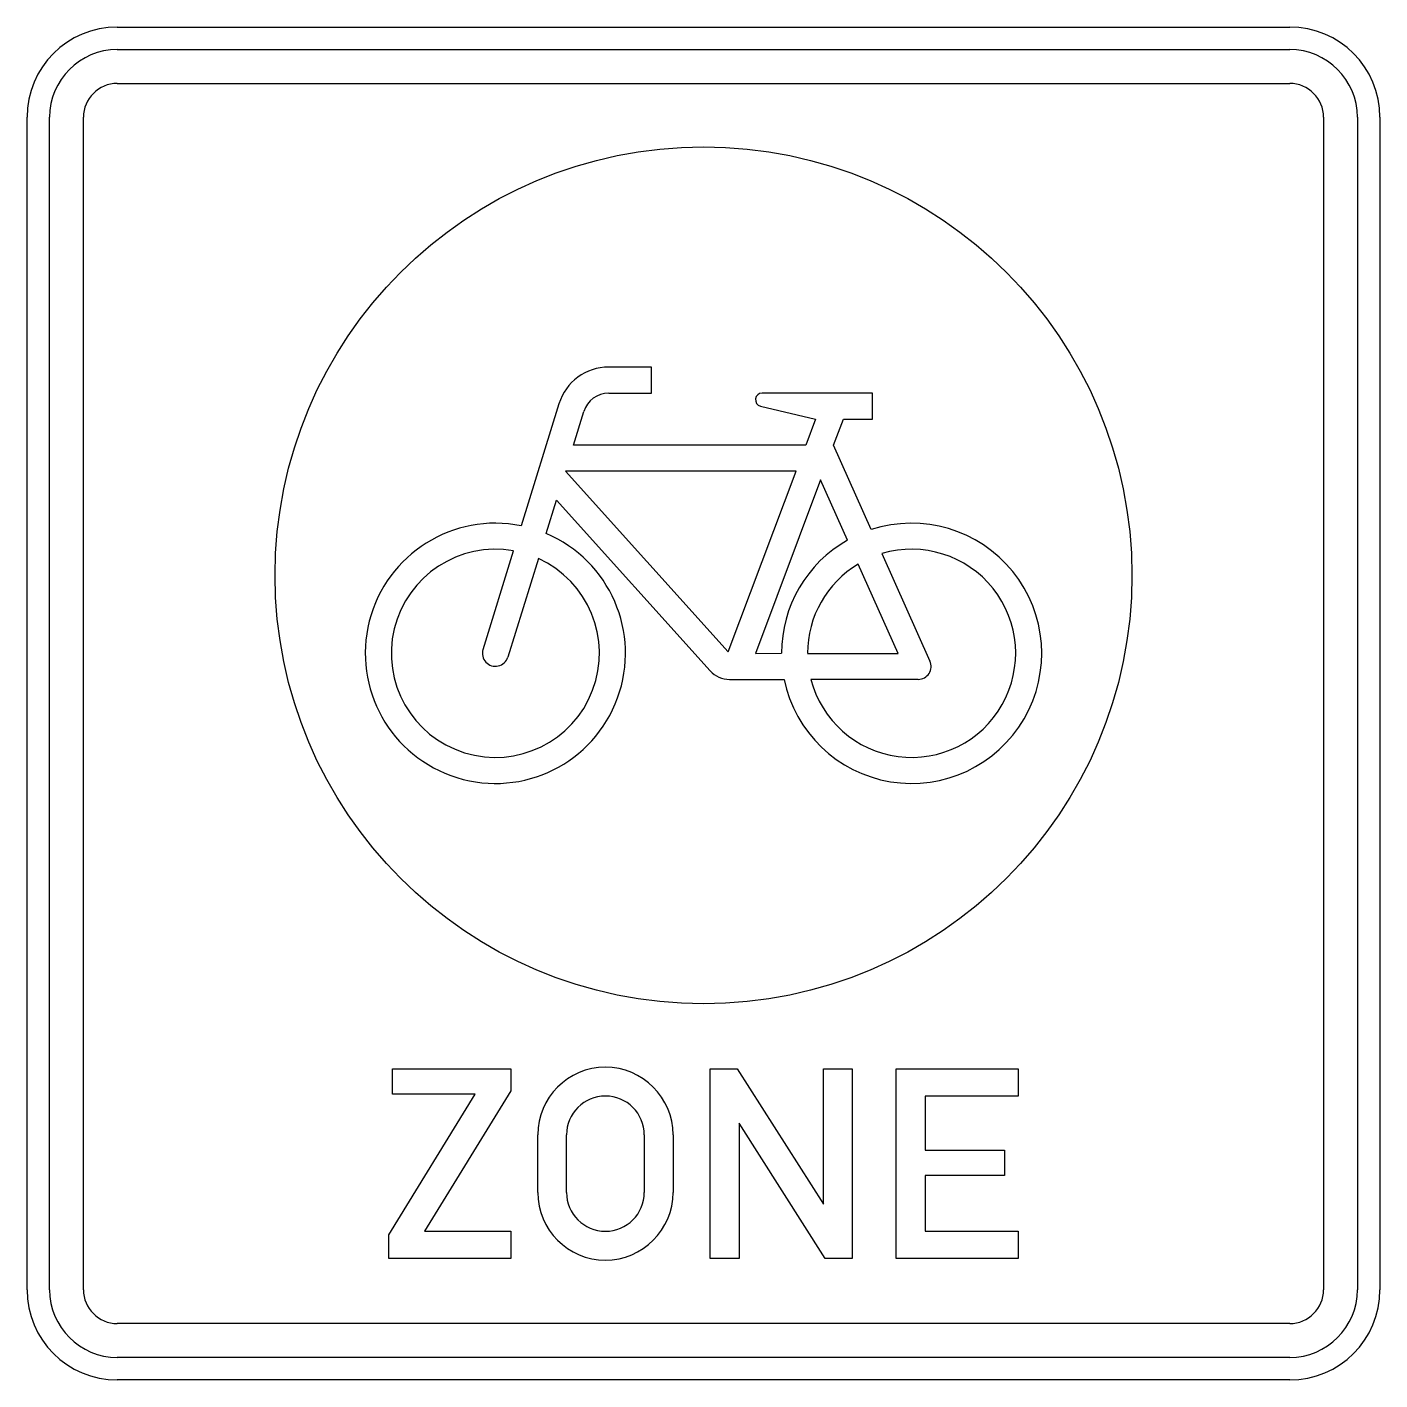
# Model space of a CAD drawing. Extents: x 0 to 600, y 0 to 600.
import ezdxf

# ---------------------------------------------------------------- set-up
doc = ezdxf.new("R2010")
doc.units = 0
doc.header["$LTSCALE"] = 25
doc.linetypes.add('AUSGEZOGEN', pattern=[0])
doc.layers.get('0').update_dxf_attribs({"linetype": 'AUSGEZOGEN'})

msp = doc.modelspace()

# ---------------------------------------------------------------- linework, layer by layer
for p, q in [((40, 600), (560, 600)), ((40, 590), (560, 590)), ((40, 575), (560, 575)), ((0, 40), (0, 560)), ((10, 40), (10, 560)), ((25, 40), (25, 560)), ((575, 560), (575, 40)), ((590, 560), (590, 40)), ((600, 560), (600, 40)), ((276.92, 449.16), (257.95, 449.2)), ((276.92, 437.62), (276.92, 449.16)), ((235.88, 432.93), (219.16, 378.8)), ((257.95, 437.65), (276.92, 437.62)), ((375, 437.62), (325.95, 437.65)), ((375, 426.08), (375, 437.62)), ((242.31, 414.54), (246.92, 429.52)), ((325.27, 431.93), (349.7, 426.08)), ((349.7, 426.08), (345.37, 414.54)), ((357.69, 414.54), (362.02, 426.08)), ((362.02, 426.08), (375, 426.08)), ((345.37, 414.54), (242.31, 414.54)), ((374.42, 377.11), (357.69, 414.54)), ((238.74, 403), (310.98, 322.85)), ((341.04, 403), (238.74, 403)), ((310.98, 322.85), (341.04, 403)), ((351.93, 399.16), (323.08, 322.23)), ((363.86, 372.45), (351.93, 399.16)), ((230.19, 375.39), (234.76, 390.18)), ((234.76, 390.18), (302.97, 314.52)), ((202.21, 323.95), (215.72, 367.68)), ((215.72, 367.68), (215.73, 367.7)), ((379.16, 366.49), (400.45, 318.8)), ((226.75, 364.28), (213.19, 320.55)), ((386.3, 322.23), (368.6, 361.85)), ((323.08, 322.23), (334.6, 322.25)), ((346.15, 322.23), (346.15, 322.23)), ((346.15, 322.23), (386.3, 322.23)), ((311.55, 310.7), (335.77, 310.71)), ((347.62, 310.7), (347.61, 310.71)), ((395.2, 310.7), (347.62, 310.7)), ((162, 126.67), (162, 137.92)), ((162, 137.92), (214.5, 137.92)), ((214.5, 137.92), (214.5, 128.17)), ((303, 53.92), (303, 137.92)), ((303, 137.92), (315, 137.92)), ((315, 137.92), (353.25, 77.92)), ((353.25, 77.92), (353.25, 137.92)), ((353.25, 137.92), (366, 137.92)), ((366, 137.92), (366, 53.92)), ((385.5, 53.92), (385.5, 137.92)), ((385.5, 137.92), (439.5, 137.92)), ((439.5, 137.92), (439.5, 125.92)), ((160.5, 64.42), (198.75, 126.67)), ((198.75, 126.67), (162, 126.67)), ((214.5, 128.17), (176.25, 65.92)), ((439.5, 125.92), (398.25, 125.92)), ((398.25, 125.92), (398.25, 101.92)), ((226.5, 83.17), (226.5, 108.67)), ((239.25, 83.17), (239.25, 108.67)), ((273.75, 108.67), (273.75, 83.17)), ((286.5, 108.67), (286.5, 83.17)), ((354, 53.92), (315.75, 113.92)), ((315.75, 113.92), (315.75, 53.92)), ((398.25, 101.92), (433.5, 101.92)), ((433.5, 101.92), (433.5, 90.67)), ((433.5, 90.67), (398.25, 90.67)), ((398.25, 90.67), (398.25, 65.92)), ((160.5, 53.92), (160.5, 64.42)), ((176.25, 65.92), (214.5, 65.92)), ((214.5, 65.92), (214.5, 53.92)), ((398.25, 65.92), (439.5, 65.92)), ((439.5, 65.92), (439.5, 53.92)), ((214.5, 53.92), (160.5, 53.92)), ((315.75, 53.92), (303, 53.92)), ((366, 53.92), (354, 53.92)), ((439.5, 53.92), (385.5, 53.92)), ((560, 25), (40, 25)), ((560, 10), (40, 10)), ((560, 0), (40, 0))]:
    msp.add_line(p, q)
msp.add_circle((300, 356.85), 190)
for centre, radius, start, end in [((40, 560), 40, 90, 180), ((560, 560), 40, 0, 90), ((40, 560), 30, 90, 180), ((560, 560), 30, 0, 90), ((40, 560), 15, 90, 180), ((560, 560), 15, 0, 90), ((257.95, 426.1), 23.1, 90, 162.8), ((257.95, 426.1), 11.55, 90, 162.8), ((325.95, 434.75), 2.9, 90, 256.53), ((207.7, 322.25), 57.7, 78.54, 427.06), ((392.3, 322.25), 57.7, 191.535, 468.055), ((392.3, 322.25), 57.7, 119.535, 180), ((207.7, 322.25), 46.15, 79.98, 425.62), ((392.3, 322.25), 46.15, 194.475, 466.54), ((392.3, 322.25), 46.15, 120.905, 180), ((207.7, 322.25), 5.75, 162.795, 342.8), ((395.2, 316.45), 5.75, 270, 384.07), ((311.55, 322.25), 11.55, 222.03, 270), ((256.5, 108.67), 30, 0, 180), ((256.5, 108.67), 17.25, 0, 180), ((256.5, 83.17), 30, 180, 360), ((256.5, 83.17), 17.25, 180, 360), ((40, 40), 40, 180, 270), ((40, 40), 30, 180, 270), ((40, 40), 15, 180, 270), ((560, 40), 40, 270, 360), ((560, 40), 30, 270, 360), ((560, 40), 15, 270, 360)]:
    msp.add_arc(centre, radius, start, end)

doc.saveas('drawing.dxf')
